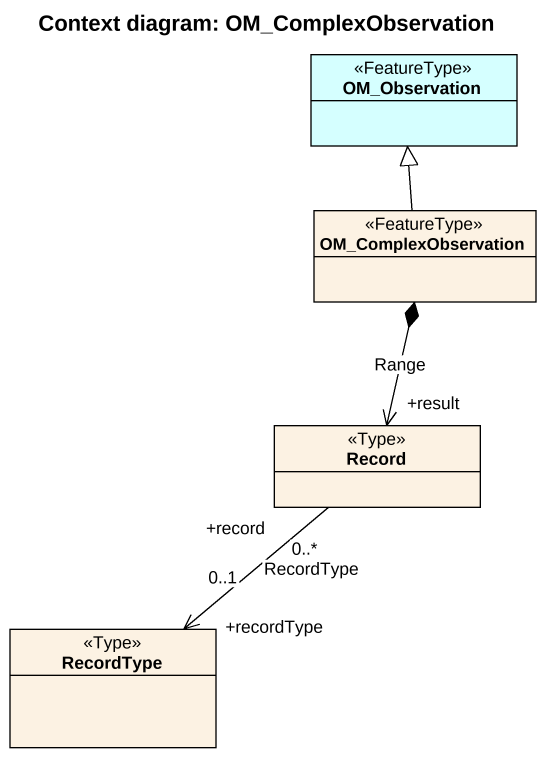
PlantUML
@startuml
title Context diagram: OM_ComplexObservation
hide circle
hide empty members
class OM_Observation <<FeatureType>> #D5FFFF
class OM_ComplexObservation <<FeatureType>>
class "Record" as Record_ <<Type>>
class RecordType <<Type>>
OM_ComplexObservation -up-|> OM_Observation
Record_ "+result" <-up-* OM_ComplexObservation : Range
Record_ "+record\n0..*" --> "+recordType\n0..1" RecordType : RecordType
@enduml
